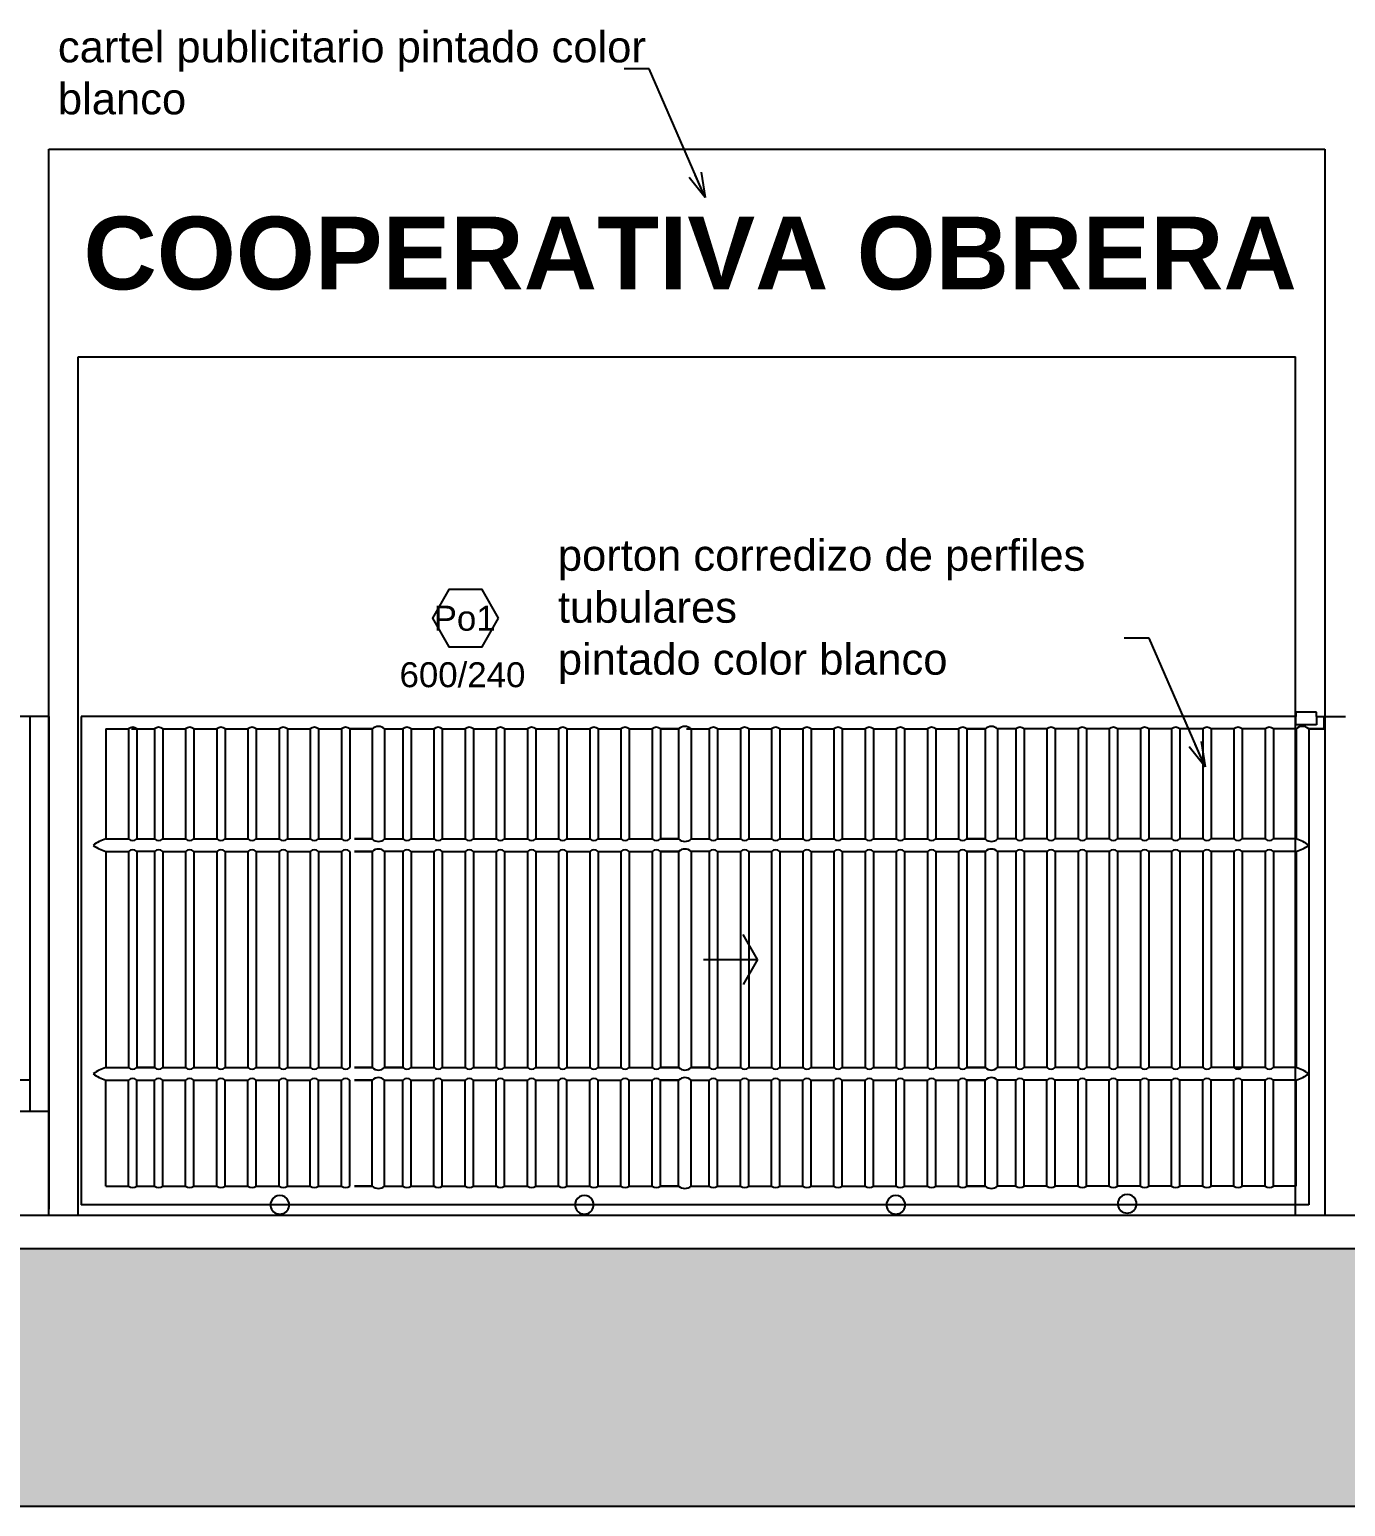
# Model space of a CAD drawing. Header units: metres. Extents: x 1093 to 1459, y -137 to 62.
# Drawn here: x 1309.58 to 1315.91, y -135.97 to -128.86 of the extents above; entities that cross this region are included whole.
import ezdxf

# ---------------------------------------------------------------- set-up
doc = ezdxf.new("R2010")
doc.units = ezdxf.units.M
doc.header["$LTSCALE"] = 0.508
doc.layers.get('0').update_dxf_attribs({"color": 9})
for name, color, linetype in [('2-Desig-Carp', 9, 'Continuous'), ('2-texto', 9, 'Continuous'), ('4-carpinterias', 9, 'Continuous'), ('8-cotas-100', 9, 'Continuous'), ('9-Hatch', 9, 'Continuous'), ('arq carpinterias', 9, 'Continuous')]:
    doc.layers.add(name, color=color, linetype=linetype)
doc.styles.add('swiss', font='swissel.ttf')
doc.dimstyles.new('dim-100', dxfattribs={"dimtxt": 0.2, "dimasz": 0.12, "dimexe": 0.05, "dimexo": 0, "dimgap": 0.05, "dimtad": 1, "dimzin": 4, "dimtxsty": 'swiss', "dimblk": 'ARCHTICK', "dimcen": 0.5, "dimdle": 0.1, "dimclrd": 256, "dimclre": 252, "dimclrt": 256, "dimadec": 0, "dimazin": 0, "dimtfac": 1, "dimtix": 1, "dimtmove": 2, "dimatfit": 3, "dimldrblk": 'OPEN30', "dimfxl": 0.05, "dimtolj": 1, "dimtzin": 0, "dimarcsym": 0})

# ---------------------------------------------------------------- blocks, each defined once
blk = doc.blocks.new('_ARCHTICK')
at = {"color": 0, "linetype": 'ByBlock', "const_width": 0.15}
blk.add_lwpolyline([(-0.5, -0.5), (0.5, 0.5)], dxfattribs=at)
blk = doc.blocks.new('_Open30')
at = {"color": 0, "linetype": 'ByBlock', "lineweight": -2}
for p, q in [((-1, 0.268), (0, 0)), ((0, 0), (-1, -0.268)), ((0, 0), (-1, 0))]:
    blk.add_line(p, q, dxfattribs=at)

msp = doc.modelspace()

# ---------------------------------------------------------------- hatches: boundary and pattern name
at = {"layer": '9-Hatch'}
h = msp.add_hatch(color=256, dxfattribs=at)
h.dxf.hatch_style = 1
h.paths.add_polyline_path([(1323.1908, -135.9707), (1323.1908, -134.729), (1257.5533, -134.729), (1257.5533, -135.9707)])

# ---------------------------------------------------------------- linework, layer by layer
at = {"layer": '4-carpinterias'}
for p, q in [((1309.6734, -134.569), (1309.6734, -129.4394)), ((1309.6734, -129.4394), (1309.8147, -129.4394)), ((1309.8147, -129.4394), (1315.6734, -129.4394)), ((1315.6734, -129.4394), (1315.8147, -129.4394)), ((1315.8147, -129.4394), (1315.8147, -134.569)), ((1309.8147, -134.569), (1309.8147, -130.4394)), ((1309.8147, -130.4394), (1315.6734, -130.4394)), ((1315.6734, -134.569), (1315.6734, -130.4394)), ((1309.6734, -132.169), (1307.2734, -132.169)), ((1309.582, -132.169), (1309.582, -134.069)), ((1309.582, -132.169), (1309.582, -134.069)), ((1309.6734, -132.169), (1309.6734, -134.069)), ((1309.6734, -132.169), (1309.6734, -134.069)), ((1309.9301, -132.169), (1309.8301, -132.169)), ((1309.8301, -132.169), (1309.8301, -134.519)), ((1309.9301, -132.169), (1309.8301, -132.169)), ((1315.6753, -132.169), (1309.8301, -132.169)), ((1315.7753, -132.149), (1315.6753, -132.149)), ((1315.6753, -132.149), (1315.6753, -132.169)), ((1315.6753, -132.209), (1315.6753, -132.169)), ((1315.7753, -132.169), (1315.7753, -132.149)), ((1315.7753, -132.169), (1315.8128, -132.169)), ((1315.7753, -132.169), (1315.7753, -132.209)), ((1315.8128, -132.229), (1315.8128, -132.169)), ((1315.8147, -132.169), (1315.8147, -134.069)), ((1315.8147, -132.169), (1315.9147, -132.169)), ((1315.8147, -132.169), (1315.9147, -132.169)), ((1309.9478, -132.229), (1310.0578, -132.229)), ((1309.9478, -132.229), (1309.9478, -132.759)), ((1309.9478, -132.229), (1309.9478, -132.759)), ((1309.9478, -132.229), (1309.9478, -132.759)), ((1310.0578, -132.229), (1310.0578, -132.759)), ((1310.0722, -132.229), (1310.1822, -132.229)), ((1310.0978, -132.229), (1310.0978, -132.759)), ((1310.1822, -132.229), (1310.1822, -132.759)), ((1310.2222, -132.229), (1310.3322, -132.229)), ((1310.2222, -132.229), (1310.2222, -132.759)), ((1310.3322, -132.229), (1310.3322, -132.759)), ((1310.3722, -132.229), (1310.4822, -132.229)), ((1310.3722, -132.229), (1310.3722, -132.759)), ((1310.4822, -132.229), (1310.4822, -132.759)), ((1310.5222, -132.229), (1310.6322, -132.229)), ((1310.5222, -132.229), (1310.5222, -132.759)), ((1310.6322, -132.229), (1310.6322, -132.759)), ((1310.6722, -132.229), (1310.7822, -132.229)), ((1310.6722, -132.229), (1310.6722, -132.759)), ((1310.7822, -132.229), (1310.7822, -132.759)), ((1310.8222, -132.229), (1310.9322, -132.229)), ((1310.8222, -132.229), (1310.8222, -132.759)), ((1310.9322, -132.229), (1310.9322, -132.759)), ((1310.9722, -132.229), (1311.0822, -132.229)), ((1310.9722, -132.229), (1310.9722, -132.759)), ((1311.0822, -132.229), (1311.0822, -132.759)), ((1311.1222, -132.229), (1311.2322, -132.229)), ((1311.2322, -132.229), (1311.1222, -132.229)), ((1311.1222, -132.229), (1311.1222, -132.759)), ((1311.2303, -132.229), (1311.2303, -132.759)), ((1311.2303, -132.229), (1311.2303, -132.759)), ((1311.2903, -132.229), (1311.3778, -132.229)), ((1311.2903, -132.229), (1311.2903, -132.759)), ((1311.3778, -132.229), (1311.3778, -132.759)), ((1311.4178, -132.229), (1311.5278, -132.229)), ((1311.4178, -132.229), (1311.4178, -132.759)), ((1311.5278, -132.229), (1311.5278, -132.759)), ((1311.5678, -132.229), (1311.6778, -132.229)), ((1311.5678, -132.229), (1311.5678, -132.759)), ((1311.6778, -132.229), (1311.6778, -132.759)), ((1311.7178, -132.229), (1311.8278, -132.229)), ((1311.7178, -132.229), (1311.7178, -132.759)), ((1311.8278, -132.229), (1311.8278, -132.759)), ((1311.8678, -132.229), (1311.9778, -132.229)), ((1311.8678, -132.229), (1311.8678, -132.759)), ((1311.9778, -132.229), (1311.9778, -132.759)), ((1312.0178, -132.229), (1312.1278, -132.229)), ((1312.0178, -132.229), (1312.0178, -132.759)), ((1312.1278, -132.229), (1312.1278, -132.759)), ((1312.1678, -132.229), (1312.2778, -132.229)), ((1312.1678, -132.229), (1312.1678, -132.759)), ((1312.2778, -132.229), (1312.2778, -132.759)), ((1312.3178, -132.229), (1312.3178, -132.759)), ((1312.3178, -132.229), (1312.4278, -132.229)), ((1312.4278, -132.229), (1312.4278, -132.759)), ((1312.4678, -132.229), (1312.5778, -132.229)), ((1312.4678, -132.229), (1312.4678, -132.759)), ((1312.5778, -132.229), (1312.5778, -132.759)), ((1312.7053, -132.229), (1312.6178, -132.229)), ((1312.6178, -132.229), (1312.7053, -132.229)), ((1312.6178, -132.229), (1312.6178, -132.759)), ((1312.6197, -132.229), (1312.7072, -132.229)), ((1312.7072, -132.229), (1312.6197, -132.229)), ((1312.7053, -132.229), (1312.7053, -132.759)), ((1312.7053, -132.229), (1312.7053, -132.759)), ((1312.7428, -132.229), (1312.8528, -132.229)), ((1312.7653, -132.229), (1312.7653, -132.759)), ((1312.8528, -132.229), (1312.8528, -132.759)), ((1312.8928, -132.229), (1313.0028, -132.229)), ((1312.8928, -132.229), (1312.8928, -132.759)), ((1313.0028, -132.229), (1313.0028, -132.759)), ((1313.0428, -132.229), (1313.1528, -132.229)), ((1313.0428, -132.229), (1313.0428, -132.759)), ((1313.1528, -132.229), (1313.1528, -132.759)), ((1313.1928, -132.229), (1313.3028, -132.229)), ((1313.1928, -132.229), (1313.1928, -132.759)), ((1313.3028, -132.229), (1313.3028, -132.759)), ((1313.3428, -132.229), (1313.4528, -132.229)), ((1313.3428, -132.229), (1313.3428, -132.759)), ((1313.4528, -132.229), (1313.4528, -132.759)), ((1313.4928, -132.229), (1313.6028, -132.229)), ((1313.4928, -132.229), (1313.4928, -132.759)), ((1313.6028, -132.229), (1313.6028, -132.759)), ((1313.6428, -132.229), (1313.7528, -132.229)), ((1313.6428, -132.229), (1313.6428, -132.759)), ((1313.7528, -132.229), (1313.7528, -132.759)), ((1313.7928, -132.229), (1313.7928, -132.759)), ((1313.7928, -132.229), (1313.9028, -132.229)), ((1313.9028, -132.229), (1313.9028, -132.759)), ((1313.9428, -132.229), (1314.0528, -132.229)), ((1313.9428, -132.229), (1313.9428, -132.759)), ((1314.0528, -132.229), (1314.0528, -132.759)), ((1314.1803, -132.229), (1314.0928, -132.229)), ((1314.0928, -132.229), (1314.1803, -132.229)), ((1314.0928, -132.229), (1314.0928, -132.759)), ((1314.1803, -132.229), (1314.1803, -132.759)), ((1314.1803, -132.229), (1314.1803, -132.759)), ((1314.2403, -132.229), (1314.2403, -132.759)), ((1314.3278, -132.229), (1314.2403, -132.229)), ((1314.3278, -132.229), (1314.3278, -132.759)), ((1314.3678, -132.229), (1314.3678, -132.759)), ((1314.4778, -132.229), (1314.3678, -132.229)), ((1314.4778, -132.229), (1314.4778, -132.759)), ((1314.5178, -132.229), (1314.5178, -132.759)), ((1314.6278, -132.229), (1314.5178, -132.229)), ((1314.6278, -132.229), (1314.6278, -132.759)), ((1314.6678, -132.229), (1314.6678, -132.759)), ((1314.7778, -132.229), (1314.6678, -132.229)), ((1314.7778, -132.229), (1314.7778, -132.759)), ((1314.9278, -132.229), (1314.8178, -132.229)), ((1314.8178, -132.229), (1314.8178, -132.759)), ((1314.9278, -132.229), (1314.9278, -132.759)), ((1315.0778, -132.229), (1314.9678, -132.229)), ((1314.9678, -132.229), (1314.9678, -132.759)), ((1315.0778, -132.229), (1315.0778, -132.759)), ((1315.2278, -132.229), (1315.1178, -132.229)), ((1315.1178, -132.229), (1315.1178, -132.759)), ((1315.2278, -132.229), (1315.2278, -132.759)), ((1315.3778, -132.229), (1315.2678, -132.229)), ((1315.2678, -132.229), (1315.2678, -132.759)), ((1315.3778, -132.229), (1315.3778, -132.759)), ((1315.5278, -132.229), (1315.4178, -132.229)), ((1315.4178, -132.229), (1315.4178, -132.759)), ((1315.5278, -132.229), (1315.5278, -132.759)), ((1315.6778, -132.229), (1315.5678, -132.229)), ((1315.5678, -132.229), (1315.5678, -132.759)), ((1315.7753, -132.209), (1315.6753, -132.209)), ((1315.6778, -132.229), (1315.6778, -132.759)), ((1315.6778, -132.229), (1315.6778, -132.759)), ((1315.6778, -132.229), (1315.6778, -132.759)), ((1315.7378, -132.2286), (1315.8128, -132.2286)), ((1315.7378, -132.229), (1315.7378, -134.519)), ((1315.8128, -132.229), (1315.7378, -132.229)), ((1309.9478, -132.759), (1310.0578, -132.759)), ((1309.9478, -132.819), (1310.0578, -132.819)), ((1309.9478, -132.819), (1309.9478, -133.859)), ((1309.9478, -132.819), (1309.9478, -133.859)), ((1310.0578, -132.819), (1310.0578, -133.859)), ((1310.0947, -132.759), (1310.1822, -132.759)), ((1310.1822, -132.819), (1310.0947, -132.819)), ((1310.0978, -132.819), (1310.0978, -133.859)), ((1310.1822, -132.819), (1310.1822, -133.859)), ((1310.2222, -132.759), (1310.3322, -132.759)), ((1310.2222, -132.819), (1310.3322, -132.819)), ((1310.2222, -132.819), (1310.2222, -133.859)), ((1310.2222, -132.819), (1310.3322, -132.819)), ((1310.3322, -132.819), (1310.3322, -133.859)), ((1310.3722, -132.759), (1310.4822, -132.759)), ((1310.3722, -132.819), (1310.4822, -132.819)), ((1310.3722, -132.819), (1310.3722, -133.859)), ((1310.4822, -132.819), (1310.4822, -133.859)), ((1310.5222, -132.759), (1310.6322, -132.759)), ((1310.5222, -132.819), (1310.6322, -132.819)), ((1310.5222, -132.819), (1310.5222, -133.859)), ((1310.6322, -132.819), (1310.6322, -133.859)), ((1310.6722, -132.759), (1310.7822, -132.759)), ((1310.6722, -132.819), (1310.7822, -132.819)), ((1310.6722, -132.819), (1310.6722, -133.859)), ((1310.7822, -132.819), (1310.7822, -133.859)), ((1310.8222, -132.759), (1310.9322, -132.759)), ((1310.8222, -132.819), (1310.9322, -132.819)), ((1310.8222, -132.819), (1310.8222, -133.859)), ((1310.9322, -132.819), (1310.9322, -133.859)), ((1310.9722, -132.759), (1311.0822, -132.759)), ((1310.9722, -132.819), (1311.0822, -132.819)), ((1310.9722, -132.819), (1310.9722, -133.859)), ((1311.0822, -132.819), (1311.0822, -133.859)), ((1311.1222, -132.819), (1311.1222, -133.859)), ((1311.1447, -132.759), (1311.2322, -132.759)), ((1311.2322, -132.759), (1311.1447, -132.759)), ((1311.1447, -132.819), (1311.2322, -132.819)), ((1311.2322, -132.819), (1311.1447, -132.819)), ((1311.2303, -132.819), (1311.2303, -133.859)), ((1311.2303, -132.819), (1311.2303, -133.859)), ((1311.2903, -132.759), (1311.3778, -132.759)), ((1311.3778, -132.819), (1311.2903, -132.819)), ((1311.2903, -132.819), (1311.2903, -133.859)), ((1311.3778, -132.819), (1311.3778, -133.859)), ((1311.4178, -132.759), (1311.5278, -132.759)), ((1311.4178, -132.819), (1311.5278, -132.819)), ((1311.4178, -132.819), (1311.4178, -133.859)), ((1311.4178, -132.819), (1311.5278, -132.819)), ((1311.5278, -132.819), (1311.5278, -133.859)), ((1311.5678, -132.759), (1311.6778, -132.759)), ((1311.5678, -132.819), (1311.6778, -132.819)), ((1311.5678, -132.819), (1311.5678, -133.859)), ((1311.6778, -132.819), (1311.6778, -133.859)), ((1311.7178, -132.759), (1311.8278, -132.759)), ((1311.7178, -132.819), (1311.8278, -132.819)), ((1311.7178, -132.819), (1311.7178, -133.859)), ((1311.8278, -132.819), (1311.8278, -133.859)), ((1311.8678, -132.759), (1311.9778, -132.759)), ((1311.8678, -132.819), (1311.9778, -132.819)), ((1311.8678, -132.819), (1311.8678, -133.859)), ((1311.9778, -132.819), (1311.9778, -133.859)), ((1312.0178, -132.759), (1312.1278, -132.759)), ((1312.0178, -132.819), (1312.1278, -132.819)), ((1312.0178, -132.819), (1312.0178, -133.859)), ((1312.1278, -132.819), (1312.1278, -133.859)), ((1312.1678, -132.759), (1312.2778, -132.759)), ((1312.1678, -132.819), (1312.2778, -132.819)), ((1312.1678, -132.819), (1312.1678, -133.859)), ((1312.2778, -132.819), (1312.2778, -133.859)), ((1312.3178, -132.759), (1312.4278, -132.759)), ((1312.3178, -132.819), (1312.3178, -133.859)), ((1312.3178, -132.819), (1312.4278, -132.819)), ((1312.4278, -132.819), (1312.4278, -133.859)), ((1312.4678, -132.759), (1312.5778, -132.759)), ((1312.4678, -132.819), (1312.5778, -132.819)), ((1312.4678, -132.819), (1312.4678, -133.859)), ((1312.5778, -132.819), (1312.5778, -133.859)), ((1312.7053, -132.759), (1312.6178, -132.759)), ((1312.6178, -132.759), (1312.7053, -132.759)), ((1312.7053, -132.819), (1312.6178, -132.819)), ((1312.6178, -132.819), (1312.7053, -132.819)), ((1312.6178, -132.819), (1312.6178, -133.859)), ((1312.6197, -132.759), (1312.7072, -132.759)), ((1312.7072, -132.759), (1312.6197, -132.759)), ((1312.6197, -132.819), (1312.7072, -132.819)), ((1312.7072, -132.819), (1312.6197, -132.819)), ((1312.7053, -132.819), (1312.7053, -133.859)), ((1312.7053, -132.819), (1312.7053, -133.859)), ((1312.7653, -132.759), (1312.8528, -132.759)), ((1312.8528, -132.819), (1312.7653, -132.819)), ((1312.7653, -132.819), (1312.7653, -133.859)), ((1312.8528, -132.819), (1312.8528, -133.859)), ((1312.8928, -132.759), (1313.0028, -132.759)), ((1312.8928, -132.819), (1313.0028, -132.819)), ((1312.8928, -132.819), (1312.8928, -133.859)), ((1312.8928, -132.819), (1313.0028, -132.819)), ((1313.0028, -132.819), (1313.0028, -133.859)), ((1313.0428, -132.759), (1313.1528, -132.759)), ((1313.0428, -132.819), (1313.1528, -132.819)), ((1313.0428, -132.819), (1313.0428, -133.859)), ((1313.1528, -132.819), (1313.1528, -133.859)), ((1313.1928, -132.759), (1313.3028, -132.759)), ((1313.1928, -132.819), (1313.3028, -132.819)), ((1313.1928, -132.819), (1313.1928, -133.859)), ((1313.3028, -132.819), (1313.3028, -133.859)), ((1313.3428, -132.759), (1313.4528, -132.759)), ((1313.3428, -132.819), (1313.4528, -132.819)), ((1313.3428, -132.819), (1313.3428, -133.859)), ((1313.4528, -132.819), (1313.4528, -133.859)), ((1313.4928, -132.759), (1313.6028, -132.759)), ((1313.4928, -132.819), (1313.6028, -132.819)), ((1313.4928, -132.819), (1313.4928, -133.859)), ((1313.6028, -132.819), (1313.6028, -133.859)), ((1313.6428, -132.759), (1313.7528, -132.759)), ((1313.6428, -132.819), (1313.7528, -132.819)), ((1313.6428, -132.819), (1313.6428, -133.859)), ((1313.7528, -132.819), (1313.7528, -133.859)), ((1313.7928, -132.759), (1313.9028, -132.759)), ((1313.7928, -132.819), (1313.7928, -133.859)), ((1313.7928, -132.819), (1313.9028, -132.819)), ((1313.9028, -132.819), (1313.9028, -133.859)), ((1313.9428, -132.759), (1314.0528, -132.759)), ((1313.9428, -132.819), (1314.0528, -132.819)), ((1313.9428, -132.819), (1313.9428, -133.859)), ((1314.0528, -132.819), (1314.0528, -133.859)), ((1314.1803, -132.759), (1314.0928, -132.759)), ((1314.0928, -132.759), (1314.1803, -132.759)), ((1314.1803, -132.819), (1314.0928, -132.819)), ((1314.0928, -132.819), (1314.1803, -132.819)), ((1314.0928, -132.819), (1314.0928, -133.859)), ((1314.1803, -132.819), (1314.1803, -133.859)), ((1314.1803, -132.819), (1314.1803, -133.859)), ((1314.3278, -132.759), (1314.2403, -132.759)), ((1314.2403, -132.819), (1314.2403, -133.859)), ((1314.3278, -132.819), (1314.2403, -132.819)), ((1314.3278, -132.819), (1314.3278, -133.859)), ((1314.4778, -132.759), (1314.3678, -132.759)), ((1314.4778, -132.819), (1314.3678, -132.819)), ((1314.3678, -132.819), (1314.3678, -133.859)), ((1314.4778, -132.819), (1314.4778, -133.859)), ((1314.6278, -132.759), (1314.5178, -132.759)), ((1314.6278, -132.819), (1314.5178, -132.819)), ((1314.5178, -132.819), (1314.5178, -133.859)), ((1314.6278, -132.819), (1314.6278, -133.859)), ((1314.7778, -132.759), (1314.6678, -132.759)), ((1314.7778, -132.819), (1314.6678, -132.819)), ((1314.6678, -132.819), (1314.6678, -133.859)), ((1314.7778, -132.819), (1314.7778, -133.859)), ((1314.9278, -132.759), (1314.8178, -132.759)), ((1314.9278, -132.819), (1314.8178, -132.819)), ((1314.8178, -132.819), (1314.8178, -133.859)), ((1314.9278, -132.819), (1314.9278, -133.859)), ((1315.0778, -132.759), (1314.9678, -132.759)), ((1315.0778, -132.819), (1314.9678, -132.819)), ((1314.9678, -132.819), (1314.9678, -133.859)), ((1315.0778, -132.819), (1315.0778, -133.859)), ((1315.2278, -132.759), (1315.1178, -132.759)), ((1315.2278, -132.819), (1315.1178, -132.819)), ((1315.1178, -132.819), (1315.1178, -133.859)), ((1315.2278, -132.819), (1315.2278, -133.859)), ((1315.3778, -132.759), (1315.2678, -132.759)), ((1315.3778, -132.819), (1315.2678, -132.819)), ((1315.2678, -132.819), (1315.2678, -133.859)), ((1315.3778, -132.819), (1315.3778, -133.859)), ((1315.5278, -132.759), (1315.4178, -132.759)), ((1315.5278, -132.819), (1315.4178, -132.819)), ((1315.4178, -132.819), (1315.4178, -133.859)), ((1315.5278, -132.819), (1315.5278, -133.859)), ((1315.6778, -132.759), (1315.5678, -132.759)), ((1315.6778, -132.819), (1315.5678, -132.819)), ((1315.5678, -132.819), (1315.5678, -133.859)), ((1315.6778, -132.819), (1315.6778, -133.859)), ((1315.6778, -132.819), (1315.6778, -133.859)), ((1313.0852, -133.339), (1313.0153, -133.2185)), ((1312.8249, -133.339), (1313.0852, -133.339)), ((1313.0852, -133.339), (1313.0153, -133.4595)), ((1309.9478, -133.859), (1310.0578, -133.859)), ((1309.9478, -133.859), (1310.0578, -133.859)), ((1310.0947, -133.859), (1310.1822, -133.859)), ((1310.1822, -133.859), (1310.0947, -133.859)), ((1310.2222, -133.859), (1310.3322, -133.859)), ((1310.2222, -133.859), (1310.3322, -133.859)), ((1310.2222, -133.859), (1310.3322, -133.859)), ((1310.3722, -133.859), (1310.4822, -133.859)), ((1310.3722, -133.859), (1310.4822, -133.859)), ((1310.5222, -133.859), (1310.6322, -133.859)), ((1310.5222, -133.859), (1310.6322, -133.859)), ((1310.6722, -133.859), (1310.7822, -133.859)), ((1310.6722, -133.859), (1310.7822, -133.859)), ((1310.8222, -133.859), (1310.9322, -133.859)), ((1310.8222, -133.859), (1310.9322, -133.859)), ((1310.9722, -133.859), (1311.0822, -133.859)), ((1310.9722, -133.859), (1311.0822, -133.859)), ((1311.1447, -133.859), (1311.2322, -133.859)), ((1311.2322, -133.859), (1311.1447, -133.859)), ((1311.1447, -133.859), (1311.2322, -133.859)), ((1311.2322, -133.859), (1311.1447, -133.859)), ((1311.2903, -133.859), (1311.3778, -133.859)), ((1311.3778, -133.859), (1311.2903, -133.859)), ((1311.4178, -133.859), (1311.5278, -133.859)), ((1311.4178, -133.859), (1311.5278, -133.859)), ((1311.4178, -133.859), (1311.5278, -133.859)), ((1311.5678, -133.859), (1311.6778, -133.859)), ((1311.5678, -133.859), (1311.6778, -133.859)), ((1311.7178, -133.859), (1311.8278, -133.859)), ((1311.7178, -133.859), (1311.8278, -133.859)), ((1311.8678, -133.859), (1311.9778, -133.859)), ((1311.8678, -133.859), (1311.9778, -133.859)), ((1312.0178, -133.859), (1312.1278, -133.859)), ((1312.0178, -133.859), (1312.1278, -133.859)), ((1312.1678, -133.859), (1312.2778, -133.859)), ((1312.1678, -133.859), (1312.2778, -133.859)), ((1312.3178, -133.859), (1312.4278, -133.859)), ((1312.3178, -133.859), (1312.4278, -133.859)), ((1312.4678, -133.859), (1312.5778, -133.859)), ((1312.4678, -133.859), (1312.5778, -133.859)), ((1312.7053, -133.859), (1312.6178, -133.859)), ((1312.6178, -133.859), (1312.7053, -133.859)), ((1312.7053, -133.859), (1312.6178, -133.859)), ((1312.6178, -133.859), (1312.7053, -133.859)), ((1312.6197, -133.859), (1312.7072, -133.859)), ((1312.7072, -133.859), (1312.6197, -133.859)), ((1312.6197, -133.859), (1312.7072, -133.859)), ((1312.7072, -133.859), (1312.6197, -133.859)), ((1312.7653, -133.859), (1312.8528, -133.859)), ((1312.8528, -133.859), (1312.7653, -133.859)), ((1312.8928, -133.859), (1313.0028, -133.859)), ((1312.8928, -133.859), (1313.0028, -133.859)), ((1312.8928, -133.859), (1313.0028, -133.859)), ((1313.0428, -133.859), (1313.1528, -133.859)), ((1313.0428, -133.859), (1313.1528, -133.859)), ((1313.1928, -133.859), (1313.3028, -133.859)), ((1313.1928, -133.859), (1313.3028, -133.859)), ((1313.3428, -133.859), (1313.4528, -133.859)), ((1313.3428, -133.859), (1313.4528, -133.859)), ((1313.4928, -133.859), (1313.6028, -133.859)), ((1313.4928, -133.859), (1313.6028, -133.859)), ((1313.6428, -133.859), (1313.7528, -133.859)), ((1313.6428, -133.859), (1313.7528, -133.859)), ((1313.7928, -133.859), (1313.9028, -133.859)), ((1313.7928, -133.859), (1313.9028, -133.859)), ((1313.9428, -133.859), (1314.0528, -133.859)), ((1313.9428, -133.859), (1314.0528, -133.859)), ((1314.1803, -133.859), (1314.0928, -133.859)), ((1314.0928, -133.859), (1314.1803, -133.859)), ((1314.1803, -133.859), (1314.0928, -133.859)), ((1314.0928, -133.859), (1314.1803, -133.859)), ((1314.3278, -133.859), (1314.2403, -133.859)), ((1314.3278, -133.859), (1314.2403, -133.859)), ((1314.4778, -133.859), (1314.3678, -133.859)), ((1314.4778, -133.859), (1314.3678, -133.859)), ((1314.6278, -133.859), (1314.5178, -133.859)), ((1314.6278, -133.859), (1314.5178, -133.859)), ((1314.7778, -133.859), (1314.6678, -133.859)), ((1314.7778, -133.859), (1314.6678, -133.859)), ((1314.9278, -133.859), (1314.8178, -133.859)), ((1314.9278, -133.859), (1314.8178, -133.859)), ((1315.0778, -133.859), (1314.9678, -133.859)), ((1315.0778, -133.859), (1314.9678, -133.859)), ((1315.2278, -133.859), (1315.1178, -133.859)), ((1315.2278, -133.859), (1315.1178, -133.859)), ((1315.3778, -133.859), (1315.2678, -133.859)), ((1315.5278, -133.859), (1315.2678, -133.859)), ((1315.5278, -133.859), (1315.4178, -133.859)), ((1315.6778, -133.859), (1315.5678, -133.859)), ((1315.6778, -133.859), (1315.5678, -133.859)), ((1309.582, -133.919), (1309.0907, -133.919)), ((1309.9478, -133.919), (1310.0578, -133.919)), ((1309.9478, -134.319), (1309.9478, -133.919)), ((1309.9478, -134.319), (1309.9478, -133.919)), ((1309.9478, -134.429), (1309.9478, -133.919)), ((1310.0578, -134.429), (1310.0578, -133.919)), ((1310.0947, -133.919), (1310.1822, -133.919)), ((1310.0978, -134.429), (1310.0978, -133.919)), ((1310.1822, -134.429), (1310.1822, -133.919)), ((1310.2222, -133.919), (1310.3322, -133.919)), ((1310.2222, -134.429), (1310.2222, -133.919)), ((1310.3322, -134.429), (1310.3322, -133.919)), ((1310.3722, -133.919), (1310.4822, -133.919)), ((1310.3722, -134.429), (1310.3722, -133.919)), ((1310.4822, -134.429), (1310.4822, -133.919)), ((1310.5222, -133.919), (1310.6322, -133.919)), ((1310.5222, -134.429), (1310.5222, -133.919)), ((1310.6322, -134.429), (1310.6322, -133.919)), ((1310.6722, -133.919), (1310.7822, -133.919)), ((1310.6722, -134.429), (1310.6722, -133.919)), ((1310.7822, -134.429), (1310.7822, -133.919)), ((1310.8222, -133.919), (1310.9322, -133.919)), ((1310.8222, -134.429), (1310.8222, -133.919)), ((1310.9322, -134.429), (1310.9322, -133.919)), ((1310.9722, -133.919), (1311.0822, -133.919)), ((1310.9722, -134.429), (1310.9722, -133.919)), ((1311.0822, -134.429), (1311.0822, -133.919)), ((1311.1222, -134.429), (1311.1222, -133.919)), ((1311.1447, -133.919), (1311.2322, -133.919)), ((1311.2322, -133.919), (1311.1447, -133.919)), ((1311.2303, -134.429), (1311.2303, -133.919)), ((1311.2303, -134.429), (1311.2303, -133.919)), ((1311.2903, -133.919), (1311.3778, -133.919)), ((1311.2903, -134.429), (1311.2903, -133.919)), ((1311.3778, -134.429), (1311.3778, -133.919)), ((1311.4178, -133.919), (1311.5278, -133.919)), ((1311.4178, -134.429), (1311.4178, -133.919)), ((1311.5278, -134.429), (1311.5278, -133.919)), ((1311.5678, -133.919), (1311.6778, -133.919)), ((1311.5678, -134.429), (1311.5678, -133.919)), ((1311.6778, -134.429), (1311.6778, -133.919)), ((1311.7178, -133.919), (1311.8278, -133.919)), ((1311.7178, -134.429), (1311.7178, -133.919)), ((1311.8278, -134.429), (1311.8278, -133.919)), ((1311.8678, -133.919), (1311.9778, -133.919)), ((1311.8678, -134.429), (1311.8678, -133.919)), ((1311.9778, -134.429), (1311.9778, -133.919)), ((1312.0178, -133.919), (1312.1278, -133.919)), ((1312.0178, -134.429), (1312.0178, -133.919)), ((1312.1278, -134.429), (1312.1278, -133.919)), ((1312.1678, -133.919), (1312.2778, -133.919)), ((1312.1678, -134.429), (1312.1678, -133.919)), ((1312.2778, -134.429), (1312.2778, -133.919)), ((1312.3178, -134.429), (1312.3178, -133.919)), ((1312.3178, -133.919), (1312.4278, -133.919)), ((1312.4278, -134.429), (1312.4278, -133.919)), ((1312.4678, -133.919), (1312.5778, -133.919)), ((1312.4678, -134.429), (1312.4678, -133.919)), ((1312.5778, -134.429), (1312.5778, -133.919)), ((1312.7053, -133.919), (1312.6178, -133.919)), ((1312.6178, -133.919), (1312.7053, -133.919)), ((1312.6178, -134.429), (1312.6178, -133.919)), ((1312.6197, -133.919), (1312.7072, -133.919)), ((1312.7072, -133.919), (1312.6197, -133.919)), ((1312.7053, -134.429), (1312.7053, -133.919)), ((1312.7053, -134.429), (1312.7053, -133.919)), ((1312.7653, -133.919), (1312.8528, -133.919)), ((1312.7653, -134.429), (1312.7653, -133.919)), ((1312.8528, -134.429), (1312.8528, -133.919)), ((1312.8928, -133.919), (1313.0028, -133.919)), ((1312.8928, -134.429), (1312.8928, -133.919)), ((1313.0028, -134.429), (1313.0028, -133.919)), ((1313.0428, -133.919), (1313.1528, -133.919)), ((1313.0428, -134.429), (1313.0428, -133.919)), ((1313.1528, -134.429), (1313.1528, -133.919)), ((1313.1928, -133.919), (1313.3028, -133.919)), ((1313.1928, -134.429), (1313.1928, -133.919)), ((1313.3028, -134.429), (1313.3028, -133.919)), ((1313.3428, -133.919), (1313.4528, -133.919)), ((1313.3428, -134.429), (1313.3428, -133.919)), ((1313.4528, -134.429), (1313.4528, -133.919)), ((1313.4928, -133.919), (1313.6028, -133.919)), ((1313.4928, -134.429), (1313.4928, -133.919)), ((1313.6028, -134.429), (1313.6028, -133.919)), ((1313.6428, -133.919), (1313.7528, -133.919)), ((1313.6428, -134.429), (1313.6428, -133.919)), ((1313.7528, -134.429), (1313.7528, -133.919)), ((1313.7928, -134.429), (1313.7928, -133.919)), ((1313.7928, -133.919), (1313.9028, -133.919)), ((1313.9028, -134.429), (1313.9028, -133.919)), ((1313.9428, -133.919), (1314.0528, -133.919)), ((1313.9428, -134.429), (1313.9428, -133.919)), ((1314.0528, -134.429), (1314.0528, -133.919)), ((1314.1803, -133.919), (1314.0928, -133.919)), ((1314.0928, -133.919), (1314.1803, -133.919)), ((1314.0928, -134.429), (1314.0928, -133.919)), ((1314.1803, -134.429), (1314.1803, -133.919)), ((1314.1803, -134.429), (1314.1803, -133.919)), ((1314.2403, -134.429), (1314.2403, -133.919)), ((1314.3278, -133.919), (1314.2403, -133.919)), ((1314.3278, -134.429), (1314.3278, -133.919)), ((1314.4778, -133.919), (1314.3678, -133.919)), ((1314.3678, -134.429), (1314.3678, -133.919)), ((1314.4778, -134.429), (1314.4778, -133.919)), ((1314.6278, -133.919), (1314.5178, -133.919)), ((1314.5178, -134.429), (1314.5178, -133.919)), ((1314.6278, -134.429), (1314.6278, -133.919)), ((1314.7778, -133.919), (1314.6678, -133.919)), ((1314.6678, -134.429), (1314.6678, -133.919)), ((1314.7778, -134.429), (1314.7778, -133.919)), ((1314.9278, -133.919), (1314.8178, -133.919)), ((1314.8178, -134.429), (1314.8178, -133.919)), ((1314.9278, -134.429), (1314.9278, -133.919)), ((1315.0778, -133.919), (1314.9678, -133.919)), ((1314.9678, -134.429), (1314.9678, -133.919)), ((1315.0778, -134.429), (1315.0778, -133.919)), ((1315.2278, -133.919), (1315.1178, -133.919)), ((1315.1178, -134.429), (1315.1178, -133.919)), ((1315.2278, -134.429), (1315.2278, -133.919)), ((1315.3778, -133.919), (1315.2678, -133.919)), ((1315.2678, -134.429), (1315.2678, -133.919)), ((1315.3778, -134.429), (1315.3778, -133.919)), ((1315.5278, -133.919), (1315.4178, -133.919)), ((1315.4178, -134.429), (1315.4178, -133.919)), ((1315.5278, -134.429), (1315.5278, -133.919)), ((1315.6778, -133.919), (1315.5678, -133.919)), ((1315.5678, -134.429), (1315.5678, -133.919)), ((1315.6778, -134.319), (1315.6778, -133.919)), ((1315.6778, -134.319), (1315.6778, -133.919)), ((1315.6778, -134.429), (1315.6778, -133.919)), ((1307.2734, -134.069), (1309.6734, -134.069)), ((1309.6734, -134.069), (1309.6734, -134.5396)), ((1309.9478, -134.429), (1310.0578, -134.429)), ((1310.0947, -134.429), (1310.1822, -134.429)), ((1310.2222, -134.429), (1310.3322, -134.429)), ((1310.3722, -134.429), (1310.4822, -134.429)), ((1310.5222, -134.429), (1310.6322, -134.429)), ((1310.6722, -134.429), (1310.7822, -134.429)), ((1310.8222, -134.429), (1310.9322, -134.429)), ((1310.9722, -134.429), (1311.0822, -134.429)), ((1311.1447, -134.429), (1311.2322, -134.429)), ((1311.2322, -134.429), (1311.1447, -134.429)), ((1311.2903, -134.429), (1311.3778, -134.429)), ((1311.4178, -134.429), (1311.5278, -134.429)), ((1311.5678, -134.429), (1311.6778, -134.429)), ((1311.7178, -134.429), (1311.8278, -134.429)), ((1311.8678, -134.429), (1311.9778, -134.429)), ((1312.0178, -134.429), (1312.1278, -134.429)), ((1312.1678, -134.429), (1312.2778, -134.429)), ((1312.3178, -134.429), (1312.4278, -134.429)), ((1312.4678, -134.429), (1312.5778, -134.429)), ((1312.6197, -134.429), (1312.7072, -134.429)), ((1312.7072, -134.429), (1312.6197, -134.429)), ((1312.7653, -134.429), (1312.8528, -134.429)), ((1312.8928, -134.429), (1313.0028, -134.429)), ((1313.0428, -134.429), (1313.1528, -134.429)), ((1313.1928, -134.429), (1313.3028, -134.429)), ((1313.3428, -134.429), (1313.4528, -134.429)), ((1313.4928, -134.429), (1313.6028, -134.429)), ((1313.6428, -134.429), (1313.7528, -134.429)), ((1313.7928, -134.429), (1313.9028, -134.429)), ((1313.9428, -134.429), (1314.0528, -134.429)), ((1314.1803, -134.429), (1314.0928, -134.429)), ((1314.0928, -134.429), (1314.1803, -134.429)), ((1314.3278, -134.429), (1314.2403, -134.429)), ((1314.4778, -134.429), (1314.3678, -134.429)), ((1314.6278, -134.429), (1314.5178, -134.429)), ((1314.7778, -134.429), (1314.6678, -134.429)), ((1314.9278, -134.429), (1314.8178, -134.429)), ((1315.0778, -134.429), (1314.9678, -134.429)), ((1315.2278, -134.429), (1315.1178, -134.429)), ((1315.3778, -134.429), (1315.2678, -134.429)), ((1315.5278, -134.429), (1315.4178, -134.429)), ((1315.6778, -134.429), (1315.5678, -134.429)), ((1315.7378, -134.519), (1309.8301, -134.519)), ((1307.2734, -134.569), (1323.0734, -134.569))]:
    msp.add_line(p, q, dxfattribs=at)
for centre, radius, start, end in [((1310.0778, -132.2525), 0.0308, 49.58583, 130.41417), ((1310.2022, -132.2525), 0.0308, 49.58583, 130.41417), ((1310.3522, -132.2525), 0.0308, 49.58583, 130.41417), ((1310.5022, -132.2525), 0.0308, 49.58583, 130.41417), ((1310.6522, -132.2525), 0.0308, 49.58583, 130.41417), ((1310.8022, -132.2525), 0.0308, 49.58583, 130.41417), ((1310.9522, -132.2525), 0.0308, 49.58583, 130.41417), ((1311.1022, -132.2525), 0.0308, 49.58583, 130.41417), ((1311.2603, -132.2615), 0.0442, 47.29032, 132.70968), ((1311.3978, -132.2525), 0.0308, 49.58583, 130.41417), ((1311.5478, -132.2525), 0.0308, 49.58583, 130.41417), ((1311.6978, -132.2525), 0.0308, 49.58583, 130.41417), ((1311.8478, -132.2525), 0.0308, 49.58583, 130.41417), ((1311.9978, -132.2525), 0.0308, 49.58583, 130.41417), ((1312.1478, -132.2525), 0.0308, 49.58583, 130.41417), ((1312.2978, -132.2525), 0.0308, 49.58583, 130.41417), ((1312.4478, -132.2525), 0.0308, 49.58583, 130.41417), ((1312.5978, -132.2525), 0.0308, 49.58583, 130.41417), ((1312.7353, -132.2615), 0.0442, 47.29032, 132.70968), ((1312.8728, -132.2525), 0.0308, 49.58583, 130.41417), ((1313.0228, -132.2525), 0.0308, 49.58583, 130.41417), ((1313.1728, -132.2525), 0.0308, 49.58583, 130.41417), ((1313.3228, -132.2525), 0.0308, 49.58583, 130.41417), ((1313.4728, -132.2525), 0.0308, 49.58583, 130.41417), ((1313.6228, -132.2525), 0.0308, 49.58583, 130.41417), ((1313.7728, -132.2525), 0.0308, 49.58583, 130.41417), ((1313.9228, -132.2525), 0.0308, 49.58583, 130.41417), ((1314.0728, -132.2525), 0.0308, 49.58583, 130.41417), ((1314.2103, -132.2615), 0.0442, 47.29032, 132.70968), ((1314.3478, -132.2525), 0.0308, 49.58583, 130.41417), ((1314.4978, -132.2525), 0.0308, 49.58583, 130.41417), ((1314.6478, -132.2525), 0.0308, 49.58583, 130.41417), ((1314.7978, -132.2525), 0.0308, 49.58583, 130.41417), ((1314.9478, -132.2525), 0.0308, 49.58583, 130.41417), ((1315.0978, -132.2525), 0.0308, 49.58583, 130.41417), ((1315.2478, -132.2525), 0.0308, 49.58583, 130.41417), ((1315.3978, -132.2525), 0.0308, 49.58583, 130.41417), ((1315.5478, -132.2525), 0.0308, 49.58583, 130.41417), ((1315.7078, -132.2607), 0.0437, 46.623, 133.377), ((1309.9973, -132.9298), 0.1779, 106.15913, 128.00051), ((1310.01, -132.6157), 0.2126, 234.91971, 252.98905), ((1310.0778, -132.7355), 0.0308, 229.58583, 310.41417), ((1310.0778, -132.8425), 0.0308, 49.58583, 130.41417), ((1310.2022, -132.7355), 0.0308, 229.58583, 310.41417), ((1310.2022, -132.8425), 0.0308, 49.58583, 130.41417), ((1310.3522, -132.7355), 0.0308, 229.58583, 310.41417), ((1310.3522, -132.8425), 0.0308, 49.58583, 130.41417), ((1310.5022, -132.7355), 0.0308, 229.58583, 310.41417), ((1310.5022, -132.8425), 0.0308, 49.58583, 130.41417), ((1310.6522, -132.7355), 0.0308, 229.58583, 310.41417), ((1310.6522, -132.8425), 0.0308, 49.58583, 130.41417), ((1310.8022, -132.7355), 0.0308, 229.58583, 310.41417), ((1310.8022, -132.8425), 0.0308, 49.58583, 130.41417), ((1310.9522, -132.7355), 0.0308, 229.58583, 310.41417), ((1310.9522, -132.8425), 0.0308, 49.58583, 130.41417), ((1311.1022, -132.7355), 0.0308, 229.58583, 310.41417), ((1311.1022, -132.8425), 0.0308, 49.58583, 130.41417), ((1311.2603, -132.7265), 0.0442, 227.29032, 312.70968), ((1311.2603, -132.8515), 0.0442, 47.29032, 132.70968), ((1311.3978, -132.7355), 0.0308, 229.58583, 310.41417), ((1311.3978, -132.8425), 0.0308, 49.58583, 130.41417), ((1311.5478, -132.7355), 0.0308, 229.58583, 310.41417), ((1311.5478, -132.8425), 0.0308, 49.58583, 130.41417), ((1311.6978, -132.7355), 0.0308, 229.58583, 310.41417), ((1311.6978, -132.8425), 0.0308, 49.58583, 130.41417), ((1311.8478, -132.7355), 0.0308, 229.58583, 310.41417), ((1311.8478, -132.8425), 0.0308, 49.58583, 130.41417), ((1311.9978, -132.7355), 0.0308, 229.58583, 310.41417), ((1311.9978, -132.8425), 0.0308, 49.58583, 130.41417), ((1312.1478, -132.7355), 0.0308, 229.58583, 310.41417), ((1312.1478, -132.8425), 0.0308, 49.58583, 130.41417), ((1312.2978, -132.7355), 0.0308, 229.58583, 310.41417), ((1312.2978, -132.8425), 0.0308, 49.58583, 130.41417), ((1312.4478, -132.7355), 0.0308, 229.58583, 310.41417), ((1312.4478, -132.8425), 0.0308, 49.58583, 130.41417), ((1312.5978, -132.7355), 0.0308, 229.58583, 310.41417), ((1312.5978, -132.8425), 0.0308, 49.58583, 130.41417), ((1312.7353, -132.7265), 0.0442, 227.29032, 312.70968), ((1312.7353, -132.8515), 0.0442, 47.29032, 132.70968), ((1312.8728, -132.7355), 0.0308, 229.58583, 310.41417), ((1312.8728, -132.8425), 0.0308, 49.58583, 130.41417), ((1313.0228, -132.7355), 0.0308, 229.58583, 310.41417), ((1313.0228, -132.8425), 0.0308, 49.58583, 130.41417), ((1313.1728, -132.7355), 0.0308, 229.58583, 310.41417), ((1313.1728, -132.8425), 0.0308, 49.58583, 130.41417), ((1313.3228, -132.7355), 0.0308, 229.58583, 310.41417), ((1313.3228, -132.8425), 0.0308, 49.58583, 130.41417), ((1313.4728, -132.7355), 0.0308, 229.58583, 310.41417), ((1313.4728, -132.8425), 0.0308, 49.58583, 130.41417), ((1313.6228, -132.7355), 0.0308, 229.58583, 310.41417), ((1313.6228, -132.8425), 0.0308, 49.58583, 130.41417), ((1313.7728, -132.7355), 0.0308, 229.58583, 310.41417), ((1313.7728, -132.8425), 0.0308, 49.58583, 130.41417), ((1313.9228, -132.7355), 0.0308, 229.58583, 310.41417), ((1313.9228, -132.8425), 0.0308, 49.58583, 130.41417), ((1314.0728, -132.7355), 0.0308, 229.58583, 310.41417), ((1314.0728, -132.8425), 0.0308, 49.58583, 130.41417), ((1314.2103, -132.7265), 0.0442, 227.29032, 312.70968), ((1314.2103, -132.8515), 0.0442, 47.29032, 132.70968), ((1314.3478, -132.7355), 0.0308, 229.58583, 310.41417), ((1314.3478, -132.8425), 0.0308, 49.58583, 130.41417), ((1314.4978, -132.7355), 0.0308, 229.58583, 310.41417), ((1314.4978, -132.8425), 0.0308, 49.58583, 130.41417), ((1314.6478, -132.7355), 0.0308, 229.58583, 310.41417), ((1314.6478, -132.8425), 0.0308, 49.58583, 130.41417), ((1314.7978, -132.7355), 0.0308, 229.58583, 310.41417), ((1314.7978, -132.8425), 0.0308, 49.58583, 130.41417), ((1314.9478, -132.7355), 0.0308, 229.58583, 310.41417), ((1314.9478, -132.8425), 0.0308, 49.58583, 130.41417), ((1315.0978, -132.7355), 0.0308, 229.58583, 310.41417), ((1315.0978, -132.8425), 0.0308, 49.58583, 130.41417), ((1315.2478, -132.7355), 0.0308, 229.58583, 310.41417), ((1315.2478, -132.8425), 0.0308, 49.58583, 130.41417), ((1315.3978, -132.7355), 0.0308, 229.58583, 310.41417), ((1315.3978, -132.8425), 0.0308, 49.58583, 130.41417), ((1315.5478, -132.7355), 0.0308, 229.58583, 310.41417), ((1315.5478, -132.8425), 0.0308, 49.58583, 130.41417), ((1315.6283, -132.9298), 0.1779, 51.99949, 73.84087), ((1315.6156, -132.6157), 0.2126, 287.01095, 305.08029), ((1310.01, -134.0623), 0.2126, 107.01095, 125.08029), ((1309.9973, -133.7482), 0.1779, 231.99949, 253.84087), ((1310.0778, -133.8355), 0.0308, 229.58583, 310.41417), ((1310.0778, -133.8355), 0.0308, 229.58583, 310.41417), ((1310.2022, -133.8355), 0.0308, 229.58583, 310.41417), ((1310.2022, -133.8355), 0.0308, 229.58583, 310.41417), ((1310.3522, -133.8355), 0.0308, 229.58583, 310.41417), ((1310.3522, -133.8355), 0.0308, 229.58583, 310.41417), ((1310.5022, -133.8355), 0.0308, 229.58583, 310.41417), ((1310.5022, -133.8355), 0.0308, 229.58583, 310.41417), ((1310.6522, -133.8355), 0.0308, 229.58583, 310.41417), ((1310.6522, -133.8355), 0.0308, 229.58583, 310.41417), ((1310.8022, -133.8355), 0.0308, 229.58583, 310.41417), ((1310.8022, -133.8355), 0.0308, 229.58583, 310.41417), ((1310.9522, -133.8355), 0.0308, 229.58583, 310.41417), ((1310.9522, -133.8355), 0.0308, 229.58583, 310.41417), ((1311.1022, -133.8355), 0.0308, 229.58583, 310.41417), ((1311.1022, -133.8355), 0.0308, 229.58583, 310.41417), ((1311.2603, -133.8265), 0.0442, 227.29032, 312.70968), ((1311.2603, -133.8265), 0.0442, 227.29032, 312.70968), ((1311.3978, -133.8355), 0.0308, 229.58583, 310.41417), ((1311.3978, -133.8355), 0.0308, 229.58583, 310.41417), ((1311.5478, -133.8355), 0.0308, 229.58583, 310.41417), ((1311.5478, -133.8355), 0.0308, 229.58583, 310.41417), ((1311.6978, -133.8355), 0.0308, 229.58583, 310.41417), ((1311.6978, -133.8355), 0.0308, 229.58583, 310.41417), ((1311.8478, -133.8355), 0.0308, 229.58583, 310.41417), ((1311.8478, -133.8355), 0.0308, 229.58583, 310.41417), ((1311.9978, -133.8355), 0.0308, 229.58583, 310.41417), ((1311.9978, -133.8355), 0.0308, 229.58583, 310.41417), ((1312.1478, -133.8355), 0.0308, 229.58583, 310.41417), ((1312.1478, -133.8355), 0.0308, 229.58583, 310.41417), ((1312.2978, -133.8355), 0.0308, 229.58583, 310.41417), ((1312.2978, -133.8355), 0.0308, 229.58583, 310.41417), ((1312.4478, -133.8355), 0.0308, 229.58583, 310.41417), ((1312.4478, -133.8355), 0.0308, 229.58583, 310.41417), ((1312.5978, -133.8355), 0.0308, 229.58583, 310.41417), ((1312.5978, -133.8355), 0.0308, 229.58583, 310.41417), ((1312.7353, -133.8265), 0.0442, 227.29032, 312.70968), ((1312.7353, -133.8265), 0.0442, 227.29032, 312.70968), ((1312.8728, -133.8355), 0.0308, 229.58583, 310.41417), ((1312.8728, -133.8355), 0.0308, 229.58583, 310.41417), ((1313.0228, -133.8355), 0.0308, 229.58583, 310.41417), ((1313.0228, -133.8355), 0.0308, 229.58583, 310.41417), ((1313.1728, -133.8355), 0.0308, 229.58583, 310.41417), ((1313.1728, -133.8355), 0.0308, 229.58583, 310.41417), ((1313.3228, -133.8355), 0.0308, 229.58583, 310.41417), ((1313.3228, -133.8355), 0.0308, 229.58583, 310.41417), ((1313.4728, -133.8355), 0.0308, 229.58583, 310.41417), ((1313.4728, -133.8355), 0.0308, 229.58583, 310.41417), ((1313.6228, -133.8355), 0.0308, 229.58583, 310.41417), ((1313.6228, -133.8355), 0.0308, 229.58583, 310.41417), ((1313.7728, -133.8355), 0.0308, 229.58583, 310.41417), ((1313.7728, -133.8355), 0.0308, 229.58583, 310.41417), ((1313.9228, -133.8355), 0.0308, 229.58583, 310.41417), ((1313.9228, -133.8355), 0.0308, 229.58583, 310.41417), ((1314.0728, -133.8355), 0.0308, 229.58583, 310.41417), ((1314.0728, -133.8355), 0.0308, 229.58583, 310.41417), ((1314.2103, -133.8265), 0.0442, 227.29032, 312.70968), ((1314.2103, -133.8265), 0.0442, 227.29032, 312.70968), ((1314.3478, -133.8355), 0.0308, 229.58583, 310.41417), ((1314.3478, -133.8355), 0.0308, 229.58583, 310.41417), ((1314.4978, -133.8355), 0.0308, 229.58583, 310.41417), ((1314.4978, -133.8355), 0.0308, 229.58583, 310.41417), ((1314.6478, -133.8355), 0.0308, 229.58583, 310.41417), ((1314.6478, -133.8355), 0.0308, 229.58583, 310.41417), ((1314.7978, -133.8355), 0.0308, 229.58583, 310.41417), ((1314.7978, -133.8355), 0.0308, 229.58583, 310.41417), ((1314.9478, -133.8355), 0.0308, 229.58583, 310.41417), ((1314.9478, -133.8355), 0.0308, 229.58583, 310.41417), ((1315.0978, -133.8355), 0.0308, 229.58583, 310.41417), ((1315.0978, -133.8355), 0.0308, 229.58583, 310.41417), ((1315.2478, -133.8355), 0.0308, 229.58583, 310.41417), ((1315.2478, -133.8355), 0.0308, 229.58583, 310.41417), ((1315.3978, -133.8355), 0.0308, 229.58583, 310.41417), ((1315.3978, -133.8355), 0.0308, 229.58583, 310.41417), ((1315.5478, -133.8355), 0.0308, 229.58583, 310.41417), ((1315.5478, -133.8355), 0.0308, 229.58583, 310.41417), ((1315.6156, -134.0623), 0.2126, 54.91971, 72.98905), ((1315.6283, -133.7482), 0.1779, 286.15913, 308.00051), ((1310.0778, -133.9425), 0.0308, 49.58583, 130.41417), ((1310.2022, -133.9425), 0.0308, 49.58583, 130.41417), ((1310.3522, -133.9425), 0.0308, 49.58583, 130.41417), ((1310.5022, -133.9425), 0.0308, 49.58583, 130.41417), ((1310.6522, -133.9425), 0.0308, 49.58583, 130.41417), ((1310.8022, -133.9425), 0.0308, 49.58583, 130.41417), ((1310.9522, -133.9425), 0.0308, 49.58583, 130.41417), ((1311.1022, -133.9425), 0.0308, 49.58583, 130.41417), ((1311.2603, -133.9515), 0.0442, 47.29032, 132.70968), ((1311.3978, -133.9425), 0.0308, 49.58583, 130.41417), ((1311.5478, -133.9425), 0.0308, 49.58583, 130.41417), ((1311.6978, -133.9425), 0.0308, 49.58583, 130.41417), ((1311.8478, -133.9425), 0.0308, 49.58583, 130.41417), ((1311.9978, -133.9425), 0.0308, 49.58583, 130.41417), ((1312.1478, -133.9425), 0.0308, 49.58583, 130.41417), ((1312.2978, -133.9425), 0.0308, 49.58583, 130.41417), ((1312.4478, -133.9425), 0.0308, 49.58583, 130.41417), ((1312.5978, -133.9425), 0.0308, 49.58583, 130.41417), ((1312.7353, -133.9515), 0.0442, 47.29032, 132.70968), ((1312.8728, -133.9425), 0.0308, 49.58583, 130.41417), ((1313.0228, -133.9425), 0.0308, 49.58583, 130.41417), ((1313.1728, -133.9425), 0.0308, 49.58583, 130.41417), ((1313.3228, -133.9425), 0.0308, 49.58583, 130.41417), ((1313.4728, -133.9425), 0.0308, 49.58583, 130.41417), ((1313.6228, -133.9425), 0.0308, 49.58583, 130.41417), ((1313.7728, -133.9425), 0.0308, 49.58583, 130.41417), ((1313.9228, -133.9425), 0.0308, 49.58583, 130.41417), ((1314.0728, -133.9425), 0.0308, 49.58583, 130.41417), ((1314.2103, -133.9515), 0.0442, 47.29032, 132.70968), ((1314.3478, -133.9425), 0.0308, 49.58583, 130.41417), ((1314.4978, -133.9425), 0.0308, 49.58583, 130.41417), ((1314.6478, -133.9425), 0.0308, 49.58583, 130.41417), ((1314.7978, -133.9425), 0.0308, 49.58583, 130.41417), ((1314.9478, -133.9425), 0.0308, 49.58583, 130.41417), ((1315.0978, -133.9425), 0.0308, 49.58583, 130.41417), ((1315.2478, -133.9425), 0.0308, 49.58583, 130.41417), ((1315.3978, -133.9425), 0.0308, 49.58583, 130.41417), ((1315.5478, -133.9425), 0.0308, 49.58583, 130.41417), ((1310.0778, -134.4055), 0.0308, 229.58583, 310.41417), ((1310.2022, -134.4055), 0.0308, 229.58583, 310.41417), ((1310.3522, -134.4055), 0.0308, 229.58583, 310.41417), ((1310.5022, -134.4055), 0.0308, 229.58583, 310.41417), ((1310.6522, -134.4055), 0.0308, 229.58583, 310.41417), ((1310.8022, -134.4055), 0.0308, 229.58583, 310.41417), ((1310.9522, -134.4055), 0.0308, 229.58583, 310.41417), ((1311.1022, -134.4055), 0.0308, 229.58583, 310.41417), ((1311.2603, -134.3965), 0.0442, 227.29032, 312.70968), ((1311.3978, -134.4055), 0.0308, 229.58583, 310.41417), ((1311.5478, -134.4055), 0.0308, 229.58583, 310.41417), ((1311.6978, -134.4055), 0.0308, 229.58583, 310.41417), ((1311.8478, -134.4055), 0.0308, 229.58583, 310.41417), ((1311.9978, -134.4055), 0.0308, 229.58583, 310.41417), ((1312.1478, -134.4055), 0.0308, 229.58583, 310.41417), ((1312.2978, -134.4055), 0.0308, 229.58583, 310.41417), ((1312.4478, -134.4055), 0.0308, 229.58583, 310.41417), ((1312.5978, -134.4055), 0.0308, 229.58583, 310.41417), ((1312.7353, -134.3965), 0.0442, 227.29032, 312.70968), ((1312.8728, -134.4055), 0.0308, 229.58583, 310.41417), ((1313.0228, -134.4055), 0.0308, 229.58583, 310.41417), ((1313.1728, -134.4055), 0.0308, 229.58583, 310.41417), ((1313.3228, -134.4055), 0.0308, 229.58583, 310.41417), ((1313.4728, -134.4055), 0.0308, 229.58583, 310.41417), ((1313.6228, -134.4055), 0.0308, 229.58583, 310.41417), ((1313.7728, -134.4055), 0.0308, 229.58583, 310.41417), ((1313.9228, -134.4055), 0.0308, 229.58583, 310.41417), ((1314.0728, -134.4055), 0.0308, 229.58583, 310.41417), ((1314.2103, -134.3965), 0.0442, 227.29032, 312.70968), ((1314.3478, -134.4055), 0.0308, 229.58583, 310.41417), ((1314.4978, -134.4055), 0.0308, 229.58583, 310.41417), ((1314.6478, -134.4055), 0.0308, 229.58583, 310.41417), ((1314.7978, -134.4055), 0.0308, 229.58583, 310.41417), ((1314.9478, -134.4055), 0.0308, 229.58583, 310.41417), ((1315.0978, -134.4055), 0.0308, 229.58583, 310.41417), ((1315.2478, -134.4055), 0.0308, 229.58583, 310.41417), ((1315.3978, -134.4055), 0.0308, 229.58583, 310.41417), ((1315.5478, -134.4055), 0.0308, 229.58583, 310.41417), ((1310.7857, -134.519), 0.045, 353.62063, 186.37937), ((1310.7857, -134.519), 0.045, 186.37937, 353.62063), ((1312.2515, -134.519), 0.045, 353.62063, 186.37937), ((1312.2515, -134.519), 0.045, 186.37937, 353.62063), ((1313.7508, -134.519), 0.045, 353.62063, 186.37937), ((1313.7508, -134.519), 0.045, 186.37937, 353.62063), ((1314.8639, -134.514), 0.045, 353.62063, 186.37937), ((1314.8639, -134.514), 0.045, 186.37937, 353.62063)]:
    msp.add_arc(centre, radius, start, end, dxfattribs=at)
at = {"layer": '9-Hatch'}
msp.add_lwpolyline([(1257.5533, -134.729), (1323.1908, -134.729), (1323.1908, -135.9707), (1257.5533, -135.9707)], close=True, dxfattribs=at)
at = {"layer": 'arq carpinterias'}
msp.add_lwpolyline([(1311.8389, -131.696), (1311.7592, -131.558), (1311.5998, -131.558), (1311.5201, -131.696), (1311.5998, -131.8341), (1311.7592, -131.8341)], close=True, dxfattribs=at)

# ---------------------------------------------------------------- texts
at = {"layer": '2-Desig-Carp', "char_height": 0.12, "width": 5.113846, "attachment_point": 3, "style": 'swiss'}
for s, insert in [('Po1', (1311.8246, -131.6366)), ('\\pi-0.36,l0.48,t0.48;{\\fArial|b0|i0|c0|p34;600/240}', (1311.9678, -131.9086))]:
    msp.add_mtext(s, dxfattribs=dict(at, insert=insert))
at = {"layer": '2-texto', "char_height": 0.15, "width": 2.940867, "attachment_point": 7, "style": 'swiss'}
for s, insert in [('\\A1;cartel publicitario pintado color blanco', (1309.7176, -129.2742)), ('\\A1;porton corredizo de perfiles tubulares\\Ppintado color blanco', (1312.1239, -132.0137))]:
    msp.add_mtext(s, dxfattribs=dict(at, insert=insert))
at = {"layer": '2-texto', "insert": (1309.8407, -129.7645), "char_height": 0.35, "attachment_point": 1, "style": 'swiss'}
msp.add_mtext_dynamic_manual_height_columns('{\\fArial|b1|i0|c0|p34;COOPERATIVA OBRERA}', width=11.278581, gutter_width=0, heights=[0.4179], dxfattribs=at)

# ---------------------------------------------------------------- leaders
at = {"layer": '8-cotas-100', "annotation_type": 0, "has_hookline": 1, "hookline_direction": 0, "horizontal_direction": (-1, 0, 0)}
for points in [[(1312.8327, -129.6726), (1312.5632, -129.0532), (1312.4432, -129.0532)], [(1315.239, -132.4121), (1314.9695, -131.7927), (1314.8495, -131.7927)]]:
    msp.add_leader(points, dimstyle='dim-100', override={"dimgap": 0.05, "dimtad": 0, "dimarcsym": 1}, dxfattribs=at)

doc.saveas('drawing.dxf')
